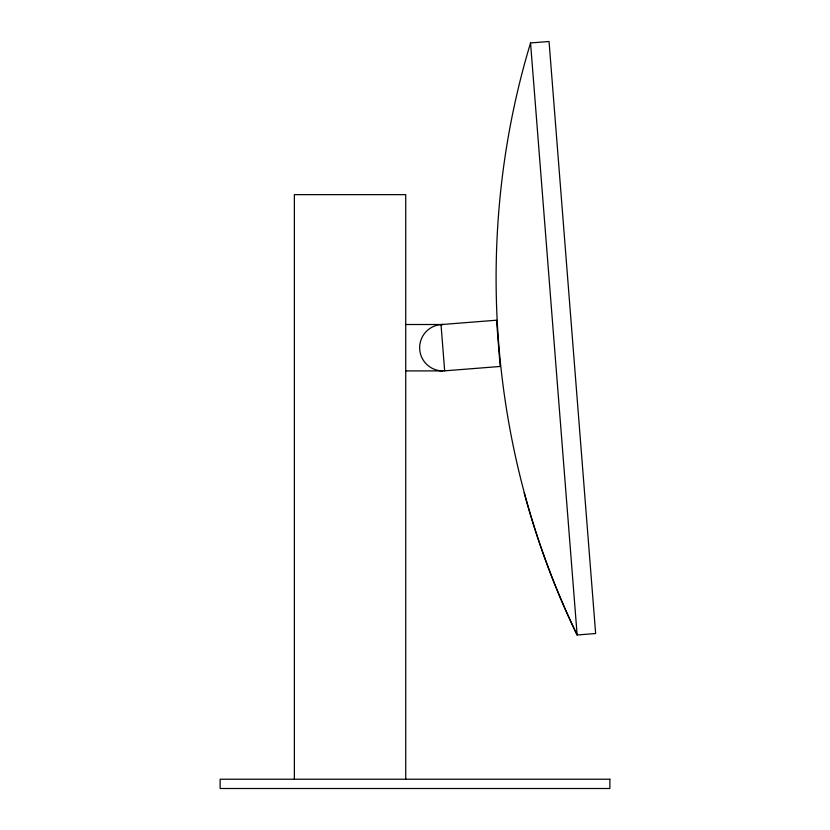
<?xml version="1.0" encoding="UTF-8"?>
<svg xmlns="http://www.w3.org/2000/svg" width="830" height="830" viewBox="0 0 830 830"><rect width="100%" height="100%" fill="white"/><g stroke="black" fill="none" stroke-linecap="round" stroke-linejoin="round"><path stroke-width="1.25" d="M530.546 42.953C471.803 237.09 488.756 452.423 577.14 634.981L595.639 633.529L549.045 41.5L530.546 42.953L577.14 634.981A819.646 819.646 0 0 1 524.187 492.823M444.662 370.834L500.158 366.466L496.516 320.214L441.021 324.582L444.662 370.834A23.199 23.199 0 0 1 419.658 348.621A23.199 23.199 0 0 1 442.836 324.509L405.725 324.509M405.725 370.906L442.836 370.906M405.725 779.225L405.725 194.645L294.37 194.645L294.37 779.225M609.863 779.225L220.137 779.225L220.137 788.5L609.863 788.5L609.863 779.225"/></g></svg>
